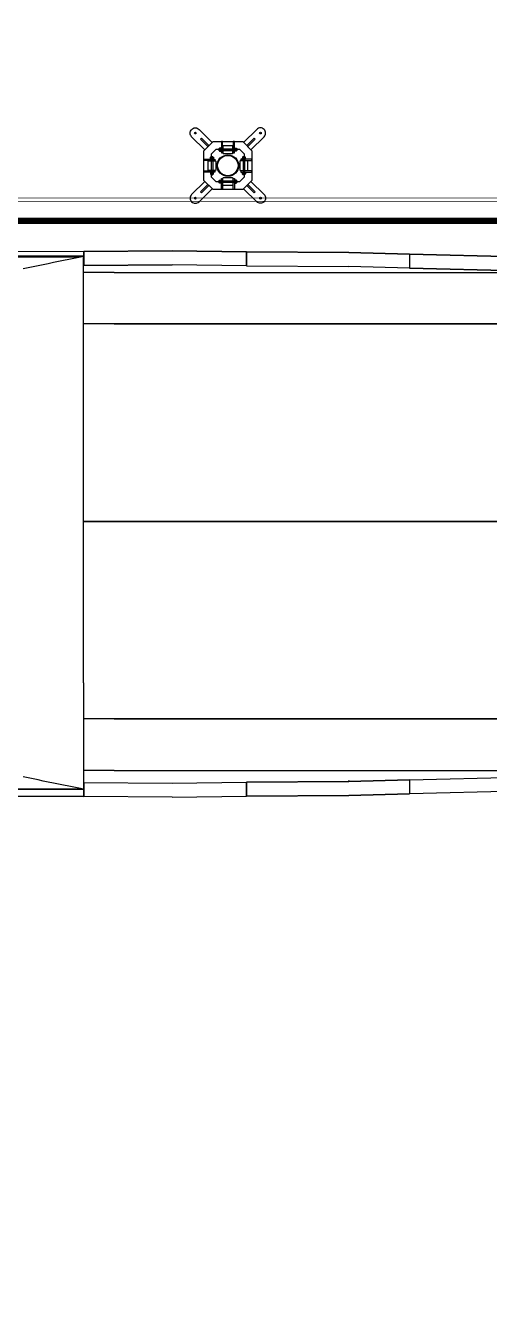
# Model space of a CAD drawing. Header units: millimetres. Extents: x -1003406 to 3312184, y 81337 to 716393.
# Drawn here: x 1488102 to 1491667, y 208075 to 217926 of the extents above; entities that cross this region are included whole.
import ezdxf

# ---------------------------------------------------------------- set-up
doc = ezdxf.new("R2010")
doc.units = ezdxf.units.MM
doc.header["$LTSCALE"] = 10
doc.linetypes.add('ACAD_ISO03W100', pattern=[30, 12, -18])
doc.layers.get('0').update_dxf_attribs({"linetype": 'CONTINUOUS'})
for name, color, linetype in [('W-_ANTICOLLISION防撞措施', 192, 'CONTINUOUS'), ('W-ancillary measures附属措施', 1, 'CONTINUOUS'), ('W-FLOAT_BOWL浮筒', 253, 'CONTINUOUS'), ('W-MOUNTING固定方式', 5, 'CONTINUOUS'), ('W-STEEL_FRAME钢架', 3, 'CONTINUOUS'), ('配筋率', 61, 'CONTINUOUS')]:
    doc.layers.add(name, color=color, linetype=linetype)

# ---------------------------------------------------------------- blocks, each defined once
blk = doc.blocks.new('A$C3f3ab1c7')
h = blk.add_hatch(color=256)
h.dxf.hatch_style = 1
edge = h.paths.add_edge_path(flags=17)
edge.add_arc((290, 290), 82.5, 0, 360)
edge = h.paths.add_edge_path(flags=0)
edge.add_arc((290, 290), 78.5, 0, 360)
edge = h.paths.add_edge_path(flags=17)
edge.add_arc((290, 290), 82.5, 0, 360)
edge = h.paths.add_edge_path(flags=0)
edge.add_arc((290, 290), 78.5, 0, 360)
edge = h.paths.add_edge_path(flags=17)
edge.add_arc((290, 290), 82.5, 0, 360)
edge = h.paths.add_edge_path(flags=0)
edge.add_arc((290, 290), 78.5, 0, 360)
edge = h.paths.add_edge_path(flags=17)
edge.add_arc((290, 290), 82.5, 0, 360)
edge = h.paths.add_edge_path(flags=0)
edge.add_arc((290, 290), 78.5, 0, 360)
for p, q in [((224, 406), (224, 420)), ((226, 418.5), (233, 418.5)), ((233, 407.5), (226, 407.5)), ((237, 412), (233, 415.3)), ((237, 409.7), (233, 413)), ((343, 412), (347, 415.3)), ((343, 409.7), (347, 413)), ((354, 418.5), (347, 418.5)), ((347, 407.5), (354, 407.5)), ((174, 356), (160, 356)), ((161.5, 354), (161.5, 347)), ((168, 343), (164.7, 347)), ((170.3, 343), (167, 347)), ((172.5, 347), (172.5, 354)), ((406, 356), (420, 356)), ((407.5, 347), (407.5, 354)), ((409.7, 343), (413, 347)), ((412, 343), (415.3, 347)), ((418.5, 354), (418.5, 347)), ((161.5, 226), (161.5, 233)), ((168, 237), (164.7, 233)), ((170.3, 237), (167, 233)), ((172.5, 233), (172.5, 226)), ((407.5, 233), (407.5, 226)), ((409.7, 237), (413, 233)), ((412, 237), (415.3, 233)), ((418.5, 226), (418.5, 233)), ((224, 174), (224, 160)), ((233, 172.5), (226, 172.5)), ((226, 161.5), (233, 161.5)), ((237, 170.3), (233, 167)), ((237, 168), (233, 164.7)), ((343, 170.3), (347, 167)), ((343, 168), (347, 164.7)), ((347, 172.5), (354, 172.5)), ((354, 161.5), (347, 161.5))]:
    blk.add_line(p, q)
at = {"color": 6, "linetype": 'ACAD_ISO03W100'}
for p, q in [((240, 418.5), (340, 418.5)), ((240, 406.5), (340, 406.5)), ((161.5, 340), (161.5, 240)), ((173.5, 340), (173.5, 240)), ((406.5, 340), (406.5, 240)), ((418.5, 340), (418.5, 240)), ((240, 173.5), (340, 173.5)), ((240, 161.5), (340, 161.5))]:
    blk.add_line(p, q, dxfattribs=at)
at = {"color": 2}
for p, q in [((250, 412.5), (240, 412.5)), ((340, 412.5), (330, 412.5)), ((167.5, 330), (167.5, 340)), ((412.5, 330), (412.5, 340)), ((167.5, 240), (167.5, 250)), ((412.5, 240), (412.5, 250)), ((250, 167.5), (240, 167.5)), ((340, 167.5), (330, 167.5))]:
    blk.add_line(p, q, dxfattribs=at)
at = {"color": 4}
for p, q in [((356, 419), (359, 419)), ((356, 413), (360, 413)), ((359, 407), (356, 407)), ((161, 224), (161, 221)), ((167, 224), (167, 220)), ((173, 221), (173, 224)), ((407, 221), (407, 224)), ((413, 224), (413, 220)), ((419, 224), (419, 221)), ((359, 173), (356, 173)), ((356, 167), (360, 167)), ((356, 161), (359, 161))]:
    blk.add_line(p, q, dxfattribs=at)
for points in [[(176, 475), (404, 475), (475, 404), (475, 176), (404, 105), (176, 105), (105, 176), (105, 404)], [(200.9, 415), (379.1, 415), (415, 379.1), (415, 200.9), (379.1, 165), (200.9, 165), (165, 200.9), (165, 379.1)], [(224, 404.5), (224, 407.5), (224, 418.5), (224, 421.5)], [(240, 475), (240, 389.2), (250, 389.2), (250, 475)], [(330, 475), (330, 389.2), (340, 389.2), (340, 475)], [(356, 404.5), (356, 407.5), (356, 418.5), (356, 421.5)], [(360, 408), (358, 406), (358, 420), (360, 418)], [(105, 340), (190.8, 340), (190.8, 330), (105, 330)], [(175.5, 356), (172.5, 356), (161.5, 356), (158.5, 356)], [(475, 340), (389.2, 340), (389.2, 330), (475, 330)], [(404.5, 356), (407.5, 356), (418.5, 356), (421.5, 356)], [(105, 250), (190.8, 250), (190.8, 240), (105, 240)], [(175.5, 224), (172.5, 224), (161.5, 224), (158.5, 224)], [(172, 220), (174, 222), (160, 222), (162, 220)], [(475, 250), (389.2, 250), (389.2, 240), (475, 240)], [(404.5, 224), (407.5, 224), (418.5, 224), (421.5, 224)], [(408, 220), (406, 222), (420, 222), (418, 220)], [(224, 175.5), (224, 172.5), (224, 161.5), (224, 158.5)], [(240, 105), (240, 190.8), (250, 190.8), (250, 105)], [(330, 105), (330, 190.8), (340, 190.8), (340, 105)], [(356, 175.5), (356, 172.5), (356, 161.5), (356, 158.5)], [(360, 172), (358, 174), (358, 160), (360, 162)]]:
    blk.add_lwpolyline(points, close=True)
for points in [[(226, 401.5), (233, 401.5), (233, 402.5), (237, 402.5), (237, 423.5), (233, 423.5), (233, 402.5), (233, 424.5), (226, 424.5, 0.666667), (226, 418.5, 0.363636), (226, 407.5, 0.666667)], [(322.5, 442.5), (257.5, 442.5, 0.414214), (252.5, 437.5), (252.5, 387.5, 0.414214), (257.5, 382.5), (322.5, 382.5, 0.414214), (327.5, 387.5), (327.5, 437.5, 0.414214)], [(354, 401.5), (347, 401.5), (347, 402.5), (343, 402.5), (343, 423.5), (347, 423.5), (347, 402.5), (347, 424.5), (354, 424.5, -0.666667), (354, 418.5, -0.363636), (354, 407.5, -0.666667)], [(137.5, 257.5), (137.5, 322.5, -0.414214), (142.5, 327.5), (192.5, 327.5, -0.414214), (197.5, 322.5), (197.5, 257.5, -0.414214), (192.5, 252.5), (142.5, 252.5, -0.414214)], [(178.5, 354), (178.5, 347), (177.5, 347), (177.5, 343), (156.5, 343), (156.5, 347), (177.5, 347), (155.5, 347), (155.5, 354, -0.666667), (161.5, 354, -0.363636), (172.5, 354, -0.666667)], [(442.5, 257.5), (442.5, 322.5, 0.414214), (437.5, 327.5), (387.5, 327.5, 0.414214), (382.5, 322.5), (382.5, 257.5, 0.414214), (387.5, 252.5), (437.5, 252.5, 0.414214)], [(401.5, 354), (401.5, 347), (402.5, 347), (402.5, 343), (423.5, 343), (423.5, 347), (402.5, 347), (424.5, 347), (424.5, 354, 0.666667), (418.5, 354, 0.363636), (407.5, 354, 0.666667)], [(178.5, 226), (178.5, 233), (177.5, 233), (177.5, 237), (156.5, 237), (156.5, 233), (177.5, 233), (155.5, 233), (155.5, 226, 0.666667), (161.5, 226, 0.363636), (172.5, 226, 0.666667)], [(322.5, 137.5), (257.5, 137.5, -0.414214), (252.5, 142.5), (252.5, 192.5, -0.414214), (257.5, 197.5), (322.5, 197.5, -0.414214), (327.5, 192.5), (327.5, 142.5, -0.414214)], [(401.5, 226), (401.5, 233), (402.5, 233), (402.5, 237), (423.5, 237), (423.5, 233), (402.5, 233), (424.5, 233), (424.5, 226, -0.666667), (418.5, 226, -0.363636), (407.5, 226, -0.666667)], [(226, 178.5), (233, 178.5), (233, 177.5), (237, 177.5), (237, 156.5), (233, 156.5), (233, 177.5), (233, 155.5), (226, 155.5, -0.666667), (226, 161.5, -0.363636), (226, 172.5, -0.666667)], [(354, 178.5), (347, 178.5), (347, 177.5), (343, 177.5), (343, 156.5), (347, 156.5), (347, 177.5), (347, 155.5), (354, 155.5, 0.666667), (354, 161.5, 0.363636), (354, 172.5, 0.666667)]]:
    blk.add_lwpolyline(points, format="xyb", close=True)
for points in [[(237, 426.5), (237, 398.5), (240, 398.5), (240, 426.5), (237, 426.5), (237, 425.5)], [(343, 426.5), (343, 398.5), (340, 398.5), (340, 426.5), (343, 426.5), (343, 425.5)], [(358, 406), (356, 406), (356, 420), (358, 420)], [(153.5, 343), (181.5, 343), (181.5, 340), (153.5, 340), (153.5, 343), (154.5, 343)], [(426.5, 343), (398.5, 343), (398.5, 340), (426.5, 340), (426.5, 343), (425.5, 343)], [(153.5, 237), (181.5, 237), (181.5, 240), (153.5, 240), (153.5, 237), (154.5, 237)], [(174, 222), (174, 224), (160, 224), (160, 222)], [(426.5, 237), (398.5, 237), (398.5, 240), (426.5, 240), (426.5, 237), (425.5, 237)], [(406, 222), (406, 224), (420, 224), (420, 222)], [(237, 153.5), (237, 181.5), (240, 181.5), (240, 153.5), (237, 153.5), (237, 154.5)], [(343, 153.5), (343, 181.5), (340, 181.5), (340, 153.5), (343, 153.5), (343, 154.5)], [(358, 174), (356, 174), (356, 160), (358, 160)]]:
    blk.add_lwpolyline(points)
at = {"layer": 'W-ancillary measures附属措施'}
for radius in [82.5, 82.5, 82.5, 82.5, 78.5, 78.5, 78.5, 78.5]:
    blk.add_circle((290, 290), radius, dxfattribs=at)
at = {"layer": 'W-MOUNTING固定方式', "color": 6}
for points in [[(112.2, 411.2), (11.7, 511.7, -0.414214), (11.7, 568.3), (11.7, 568.3, -0.414214), (68.3, 568.3), (168.8, 467.8)], [(467.8, 411.2), (568.3, 511.7, 0.414214), (568.3, 568.3), (568.3, 568.3, 0.414214), (511.7, 568.3), (411.2, 467.8)], [(112.2, 168.8), (11.7, 68.3, 0.414214), (11.7, 11.7), (11.7, 11.7, 0.414214), (68.3, 11.7), (168.8, 112.2)], [(467.8, 168.8), (568.3, 68.3, -0.414214), (568.3, 11.7), (568.3, 11.7, -0.414214), (511.7, 11.7), (411.2, 112.2)]]:
    blk.add_lwpolyline(points, format="xyb", dxfattribs=at)
for points in [[(144, 443), (87.5, 499.6), (80.4, 492.5), (137, 436)], [(436, 443), (492.5, 499.6), (499.6, 492.5), (443, 436)], [(144, 137), (87.5, 80.4), (80.4, 87.5), (137, 144)], [(436, 137), (492.5, 80.4), (499.6, 87.5), (443, 144)]]:
    blk.add_lwpolyline(points, dxfattribs=at)
at = {"layer": 'W-MOUNTING固定方式', "color": 5}
for centre in [(40, 540), (540, 540), (40, 40), (540, 40)]:
    blk.add_circle(centre, 7, dxfattribs=at)
blk = doc.blocks.new('$matou$00000062')
at = {"color": 0, "linetype": 'Continuous'}
for p, q in [((1855.2, 1256.2), (1855.2, 5559.7)), ((1862.1, 5596.4), (1862.1, 1219.5)), ((1862.1, 1219.5), (1862.1, 5596.4)), ((-1844.1, 3407.9), (-1844.1, 1219.5)), ((-1844.1, 1219.5), (-1844.1, 3407.9)), ((-1895, 1217.3), (-1893.1, 1877.6)), ((-1893.1, 1877.6), (-1895, 1217.3)), ((1895, 1217.3), (1893.1, 1877.6)), ((1895, 1217.3), (1893.1, 1877.6)), ((-1772.7, 1598), (-1765.7, 1635.3)), ((-1772.7, 1598), (-1765.7, 1635.3)), ((-1765.7, 1635.3), (-1758.7, 1672)), ((-1765.7, 1635.3), (-1758.7, 1672)), ((1776.8, 1672), (1783.7, 1635.3)), ((1776.8, 1672), (1783.7, 1635.3)), ((1783.7, 1635.3), (1790.7, 1598)), ((1783.7, 1635.3), (1790.7, 1598)), ((-1794.2, 1484.1), (-1787, 1522.3)), ((-1794.2, 1484.1), (-1787, 1522.3)), ((-1787, 1522.3), (-1779.8, 1560.3)), ((-1787, 1522.3), (-1779.8, 1560.3)), ((-1779.8, 1560.3), (-1772.7, 1598)), ((-1779.8, 1560.3), (-1772.7, 1598)), ((1790.7, 1598), (1797.8, 1560.3)), ((1790.7, 1598), (1797.8, 1560.3)), ((1797.8, 1560.3), (1805, 1522.3)), ((1797.8, 1560.3), (1805, 1522.3)), ((1805, 1522.3), (1812.2, 1484.1)), ((1805, 1522.3), (1812.2, 1484.1)), ((-1808.6, 1407.4), (-1801.4, 1445.7)), ((-1808.6, 1407.4), (-1801.4, 1445.7)), ((-1801.4, 1445.7), (-1794.2, 1484.1)), ((-1801.4, 1445.7), (-1794.2, 1484.1)), ((1812.2, 1484.1), (1819.4, 1445.7)), ((1812.2, 1484.1), (1819.4, 1445.7)), ((1819.4, 1445.7), (1826.7, 1407.4)), ((1819.4, 1445.7), (1826.7, 1407.4)), ((-1823, 1331.1), (-1815.9, 1369.1)), ((-1823, 1331.1), (-1815.9, 1369.1)), ((-1815.9, 1369.1), (-1808.6, 1407.4)), ((-1815.9, 1369.1), (-1808.6, 1407.4)), ((1826.7, 1407.4), (1833.9, 1369.1)), ((1826.7, 1407.4), (1833.9, 1369.1)), ((1833.9, 1369.1), (1841, 1331.1)), ((1833.9, 1369.1), (1841, 1331.1)), ((-1844.1, 1219.5), (-1837.2, 1256.2)), ((-1844.1, 1219.5), (-1837.2, 1256.2)), ((-1837.2, 1256.2), (-1830.1, 1293.4)), ((-1837.2, 1256.2), (-1830.1, 1293.4)), ((-1830.1, 1293.4), (-1823, 1331.1)), ((-1830.1, 1293.4), (-1823, 1331.1)), ((1841, 1331.1), (1848.2, 1293.4)), ((1841, 1331.1), (1848.2, 1293.4)), ((1848.2, 1293.4), (1855.2, 1256.2)), ((1855.2, 1256.2), (1848.2, 1293.4)), ((1855.2, 1256.2), (1862.1, 1219.5)), ((1855.2, 1256.2), (1862.1, 1219.5)), ((-1900, 556.5), (-1895, 1217.3)), ((-1900, 556.5), (-1895, 1217.3)), ((-1895, 1217.3), (-1797.8, 1217.3)), ((-1797.8, 1217.3), (-1895, 1217.3)), ((-1104, 1219.5), (-1844.1, 1219.5)), ((-1104, 1219.5), (-1844.1, 1219.5)), ((-1797.8, 1217.3), (-1802.8, 556.5)), ((-1797.8, 1217.3), (-1802.8, 556.5)), ((-1797.8, 1219.5), (-1797.8, 1217.3)), ((-1797.8, 1219.5), (-1797.8, 1217.3)), ((-1713.5, 991.1), (-1713.5, 1219.5)), ((-1713.5, 991.1), (-1713.5, 1219.5)), ((-1355.5, 991.1), (-1355.5, 1219.5)), ((-1355.5, 991.1), (-1355.5, 1219.5)), ((-1355.5, 991.1), (-1355.5, 1219.5)), ((-1104, 1219.5), (1862.1, 1219.5)), ((-1104, 1219.5), (1862.1, 1219.5)), ((18.1, 991.1), (18.1, 1219.5)), ((18.1, 1219.5), (18.1, 991.1)), ((1391.7, 991.1), (1391.7, 1219.5)), ((1391.7, 991.1), (1391.7, 1219.5)), ((1391.7, 991.1), (1391.7, 1219.5)), ((1749.8, 991.1), (1749.8, 1219.5)), ((1749.8, 991.1), (1749.8, 1219.5)), ((1797.8, 1217.3), (1797.8, 1219.5)), ((1797.8, 1217.3), (1797.8, 1219.5)), ((1802.8, 556.5), (1797.8, 1217.3)), ((1797.8, 1217.3), (1895, 1217.3)), ((1895, 1217.3), (1797.8, 1217.3)), ((1797.8, 1217.3), (1802.8, 556.5)), ((1895, 1217.3), (1900, 556.5)), ((1900, 556.5), (1895, 1217.3)), ((-1713.5, 991.1), (-1713.5, -2415)), ((-1713.5, 991.1), (-1713.5, -2415)), ((-1355.5, 991.1), (-1355.5, -2415)), ((-1355.5, 991.1), (-1355.5, -2415)), ((-1355.5, -2415), (-1355.5, 991.1)), ((18.1, -2143.5), (18.1, 991.1)), ((18.1, 991.1), (18.1, -2143.5)), ((1391.7, 991.1), (1391.7, -2415)), ((1391.7, -2415), (1391.7, 991.1)), ((1391.7, 991.1), (1391.7, -2415)), ((1749.8, 991.1), (1749.8, -2415)), ((1749.8, 991.1), (1749.8, -2415)), ((-1900, 556.5), (-1893.2, -0.2)), ((-1900, 556.5), (-1893.2, -0.2)), ((-1802.8, 556.5), (-1796, -0.2)), ((-1802.8, 556.5), (-1796, -0.2)), ((1796, -0.2), (1802.8, 556.5)), ((1796, -0.2), (1802.8, 556.5)), ((1893.2, -0.2), (1900, 556.5)), ((1900, 556.5), (1893.2, -0.2)), ((-1796, -0.2), (-1893.2, -0.2)), ((-1887.4, -764.6), (-1893.2, -0.2)), ((-1893.2, -0.2), (-1887.4, -764.6)), ((-1893.2, -0.2), (-1796, -0.2)), ((-1796, -0.2), (-1790.2, -763.7)), ((-1790.2, -763.7), (-1796, -0.2)), ((1796, -0.2), (1790.2, -763.7)), ((1796, -0.2), (1790.2, -763.7)), ((1796, -0.2), (1893.2, -0.2)), ((1893.2, -0.2), (1796, -0.2)), ((1893.2, -0.2), (1887.4, -764.6)), ((1887.4, -764.6), (1893.2, -0.2)), ((-1887.4, -764.6), (-1875.1, -1217.8)), ((-1875.1, -1217.8), (-1887.4, -764.6)), ((-1784.5, -763.7), (-1790.2, -763.7)), ((-1790.2, -763.7), (-1777.9, -1217.8)), ((-1790.2, -763.7), (-1784.5, -763.7)), ((-1777.9, -1217.8), (-1790.2, -763.7)), ((1777.8, -1217.8), (1790.2, -763.7)), ((1777.8, -1217.8), (1790.2, -763.7)), ((1875.1, -1217.8), (1887.4, -764.6)), ((1887.4, -764.6), (1875.1, -1217.8)), ((-1777.9, -1217.8), (-1875.1, -1217.8)), ((-1777.9, -1217.8), (-1875.1, -1217.8)), ((-1855.4, -2085.6), (-1875.1, -1217.8)), ((-1855.4, -2085.6), (-1875.1, -1217.8)), ((-1777.9, -1217.8), (-1758.3, -2083.9)), ((-1777.9, -1217.8), (-1758.3, -2083.9)), ((1758.3, -2083.9), (1777.8, -1217.8)), ((1777.8, -1217.8), (1758.3, -2083.9)), ((1875.1, -1217.8), (1777.8, -1217.8)), ((1875.1, -1217.8), (1777.8, -1217.8)), ((1875.1, -1217.8), (1855.4, -2085.6)), ((1855.4, -2085.6), (1875.1, -1217.8))]:
    blk.add_line(p, q, dxfattribs=at)

msp = doc.modelspace()

# ---------------------------------------------------------------- linework, layer by layer
at = {"layer": 'W-_ANTICOLLISION防撞措施', "const_width": 50}
msp.add_lwpolyline([(1482056.5, 225600.6), (1482081.2, 218775.2), (1498031.5, 218775.1), (1498031.5, 216425.1), (1482032.4, 216425.1), (1482130.7, 204825.1), (1498131.5, 204825.1), (1498131.5, 202375.1), (1482131.5, 202375.1), (1482131.5, 190825.1), (1498131.5, 190825.1), (1498131.5, 188375.1), (1482131.5, 188375.1), (1482131.5, 180475.1)], dxfattribs=at)
at = {"layer": 'W-FLOAT_BOWL浮筒', "const_width": 5}
msp.add_lwpolyline([(1481906.5, 190600.1), (1497906.5, 190600.1), (1497906.5, 188600.1), (1481906.5, 188600.1), (1481906.5, 180600.1), (1475906.5, 180600.1), (1475906.5, 207612.3), (1474773.1, 213564.7), (1472793.5, 219551.7), (1469406.5, 224496.1), (1469406.5, 225600.1), (1481906.5, 225600.1), (1481906.5, 218600.1), (1497906.5, 218600.1), (1497906.5, 216600.1), (1481906.5, 216600.1), (1481906.5, 204600.1), (1497906.5, 204600.1), (1497906.5, 202600.1), (1481906.5, 202600.1), (1481906.5, 190600.1)], dxfattribs=at)
at = {"layer": 'W-STEEL_FRAME钢架', "const_width": 5}
msp.add_lwpolyline([(1481931.5, 190625.1), (1497931.5, 190625.1), (1497931.5, 188575.1), (1481931.5, 188575.1), (1481931.5, 180575.1), (1475881.5, 180575.1), (1475881.5, 207609.9), (1474748.9, 213558.4), (1472770.9, 219540.5), (1469381.5, 224488.3), (1469381.5, 225625.1), (1481931.5, 225625.1), (1481931.5, 218625.1), (1497931.5, 218625.1), (1497931.5, 216575.1), (1481931.5, 216575.1), (1481931.5, 204625.1), (1497931.5, 204625.1), (1497931.5, 202575.1), (1481931.5, 202575.1)], close=True, dxfattribs=at)

# ---------------------------------------------------------------- block references
at = {"layer": 'W-FLOAT_BOWL浮筒'}
msp.add_blockref('A$C3f3ab1c7', (1489366.5, 216560.1), dxfattribs=at)
at = {"layer": '配筋率', "color": 34, "xscale": 1.105263157894737, "yscale": 1.027397260273972, "rotation": 90.00000000000144}
msp.add_blockref('$matou$00000062', (1489800.7, 214095.6), dxfattribs=at)

doc.saveas('drawing.dxf')
